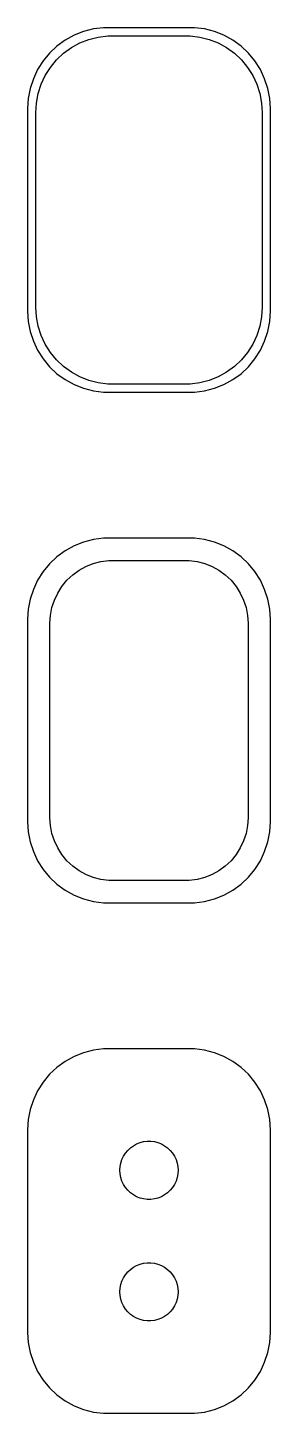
# Model space of a CAD drawing. Header units: metres. Extents: x -7.5 to 7.5, y 51.8 to 137.2.
import ezdxf

# ---------------------------------------------------------------- set-up
doc = ezdxf.new("R2010")
doc.units = ezdxf.units.M

msp = doc.modelspace()

# ---------------------------------------------------------------- linework, layer by layer
for p, q in [((-4.62889, 136.774), (-5.17912, 136.472)), ((-4.04507, 137.005), (-4.62889, 136.774)), ((-3.4369, 137.161), (-4.04507, 137.005)), ((-2.81395, 137.24), (-3.4369, 137.161)), ((2.81395, 137.24), (-2.81395, 137.24)), ((3.4369, 137.161), (2.81395, 137.24)), ((4.04507, 137.005), (3.4369, 137.161)), ((4.62889, 136.774), (4.04507, 137.005)), ((5.17912, 136.472), (4.62889, 136.774)), ((-5.68712, 136.103), (-6.14484, 135.673)), ((-5.17912, 136.472), (-5.68712, 136.103)), ((-5.27776, 135.66), (-4.79517, 136.011)), ((-4.79517, 136.011), (-4.27245, 136.298)), ((-4.27245, 136.298), (-3.71782, 136.518)), ((-3.71782, 136.518), (-3.14006, 136.666)), ((-3.14006, 136.666), (-2.54825, 136.741)), ((-2.54825, 136.741), (2.54825, 136.741)), ((2.54825, 136.741), (3.14006, 136.666)), ((3.14006, 136.666), (3.71782, 136.518)), ((3.71782, 136.518), (4.27245, 136.298)), ((4.27245, 136.298), (4.79517, 136.011)), ((4.79517, 136.011), (5.27776, 135.66)), ((5.68712, 136.103), (5.17912, 136.472)), ((6.14484, 135.673), (5.68712, 136.103)), ((-6.54507, 135.189), (-6.88153, 134.659)), ((-6.14484, 135.673), (-6.54507, 135.189)), ((-6.09282, 134.792), (-5.7126, 135.252)), ((-5.7126, 135.252), (-5.27776, 135.66)), ((5.27776, 135.66), (5.7126, 135.252)), ((5.7126, 135.252), (6.09282, 134.792)), ((6.54507, 135.189), (6.14484, 135.673)), ((6.88153, 134.659), (6.54507, 135.189)), ((-6.88153, 134.659), (-7.14888, 134.091)), ((-6.66643, 133.749), (-6.41245, 134.288)), ((-6.41245, 134.288), (-6.09282, 134.792)), ((6.09282, 134.792), (6.41245, 134.288)), ((6.41245, 134.288), (6.66643, 133.749)), ((7.14888, 134.091), (6.88153, 134.659)), ((-7.34291, 133.493), (-7.46057, 132.877)), ((-7.14888, 134.091), (-7.34291, 133.493)), ((-6.85077, 133.181), (-6.66643, 133.749)), ((6.66643, 133.749), (6.85077, 133.181)), ((7.34291, 133.493), (7.14888, 134.091)), ((7.46057, 132.877), (7.34291, 133.493)), ((-7.46057, 132.877), (-7.5, 132.25)), ((-7, 132), (-6.96254, 132.595)), ((-6.96254, 132.595), (-6.85077, 133.181)), ((6.85077, 133.181), (6.96254, 132.595)), ((6.96254, 132.595), (7, 132)), ((7.5, 132.25), (7.46057, 132.877)), ((-7.5, 132.25), (-7.5, 119.75)), ((-7, 120), (-7, 132)), ((7, 132), (7, 120)), ((7.5, 119.75), (7.5, 132.25)), ((-7.5, 119.75), (-7.46057, 119.123)), ((-6.96254, 119.405), (-7, 120)), ((7, 120), (6.96254, 119.405)), ((7.46057, 119.123), (7.5, 119.75)), ((-7.46057, 119.123), (-7.34291, 118.507)), ((-6.85077, 118.819), (-6.96254, 119.405)), ((-6.66643, 118.251), (-6.85077, 118.819)), ((6.85077, 118.819), (6.66643, 118.251)), ((6.96254, 119.405), (6.85077, 118.819)), ((7.34291, 118.507), (7.46057, 119.123)), ((-7.34291, 118.507), (-7.14888, 117.909)), ((-6.41245, 117.712), (-6.66643, 118.251)), ((6.66643, 118.251), (6.41245, 117.712)), ((7.14888, 117.909), (7.34291, 118.507)), ((-7.14888, 117.909), (-6.88153, 117.341)), ((-6.88153, 117.341), (-6.54507, 116.811)), ((-6.09282, 117.208), (-6.41245, 117.712)), ((-5.7126, 116.748), (-6.09282, 117.208)), ((6.09282, 117.208), (5.7126, 116.748)), ((6.41245, 117.712), (6.09282, 117.208)), ((6.54507, 116.811), (6.88153, 117.341)), ((6.88153, 117.341), (7.14888, 117.909)), ((-6.54507, 116.811), (-6.14484, 116.327)), ((-6.14484, 116.327), (-5.68712, 115.897)), ((-5.27776, 116.34), (-5.7126, 116.748)), ((-4.79517, 115.989), (-5.27776, 116.34)), ((5.27776, 116.34), (4.79517, 115.989)), ((5.7126, 116.748), (5.27776, 116.34)), ((5.68712, 115.897), (6.14484, 116.327)), ((6.14484, 116.327), (6.54507, 116.811)), ((-5.68712, 115.897), (-5.17912, 115.528)), ((-5.17912, 115.528), (-4.62889, 115.226)), ((-4.27245, 115.702), (-4.79517, 115.989)), ((-3.71782, 115.482), (-4.27245, 115.702)), ((-3.14006, 115.334), (-3.71782, 115.482)), ((3.71782, 115.482), (3.14006, 115.334)), ((4.27245, 115.702), (3.71782, 115.482)), ((4.79517, 115.989), (4.27245, 115.702)), ((4.62889, 115.226), (5.17912, 115.528)), ((5.17912, 115.528), (5.68712, 115.897)), ((-4.62889, 115.226), (-4.04507, 114.995)), ((-4.04507, 114.995), (-3.4369, 114.839)), ((-3.4369, 114.839), (-2.81395, 114.76)), ((-2.54825, 115.259), (-3.14006, 115.334)), ((-2.81395, 114.76), (2.81395, 114.76)), ((2.54825, 115.259), (-2.54825, 115.259)), ((3.14006, 115.334), (2.54825, 115.259)), ((2.81395, 114.76), (3.4369, 114.839)), ((3.4369, 114.839), (4.04507, 114.995)), ((4.04507, 114.995), (4.62889, 115.226)), ((-4.62889, 105.274), (-5.17912, 104.972)), ((-4.04507, 105.505), (-4.62889, 105.274)), ((-3.4369, 105.661), (-4.04507, 105.505)), ((-2.81395, 105.74), (-3.4369, 105.661)), ((2.81395, 105.74), (-2.81395, 105.74)), ((3.4369, 105.661), (2.81395, 105.74)), ((4.04507, 105.505), (3.4369, 105.661)), ((4.62889, 105.274), (4.04507, 105.505)), ((5.17912, 104.972), (4.62889, 105.274)), ((-5.68712, 104.603), (-6.14484, 104.173)), ((-5.17912, 104.972), (-5.68712, 104.603)), ((-3.44572, 104.18), (-2.97505, 104.301)), ((-2.97505, 104.301), (-2.49297, 104.362)), ((-2.49297, 104.362), (2.49297, 104.362)), ((2.49297, 104.362), (2.97505, 104.301)), ((2.97505, 104.301), (3.44572, 104.18)), ((5.68712, 104.603), (5.17912, 104.972)), ((6.14484, 104.173), (5.68712, 104.603)), ((-6.54507, 103.689), (-6.88153, 103.159)), ((-6.14484, 104.173), (-6.54507, 103.689)), ((-5.07071, 103.149), (-4.71649, 103.481)), ((-4.71649, 103.481), (-4.32336, 103.767)), ((-4.32336, 103.767), (-3.89754, 104.001)), ((-3.89754, 104.001), (-3.44572, 104.18)), ((3.44572, 104.18), (3.89754, 104.001)), ((3.89754, 104.001), (4.32336, 103.767)), ((4.32336, 103.767), (4.71649, 103.481)), ((4.71649, 103.481), (5.07071, 103.149)), ((6.54507, 103.689), (6.14484, 104.173)), ((6.88153, 103.159), (6.54507, 103.689)), ((-7.14888, 102.591), (-7.34291, 101.993)), ((-6.88153, 103.159), (-7.14888, 102.591)), ((-5.64084, 102.364), (-5.38046, 102.774)), ((-5.38046, 102.774), (-5.07071, 103.149)), ((5.07071, 103.149), (5.38046, 102.774)), ((5.38046, 102.774), (5.64084, 102.364)), ((7.14888, 102.591), (6.88153, 103.159)), ((7.34291, 101.993), (7.14888, 102.591)), ((-7.34291, 101.993), (-7.46057, 101.377)), ((-5.99789, 101.462), (-5.84773, 101.924)), ((-5.84773, 101.924), (-5.64084, 102.364)), ((5.64084, 102.364), (5.84773, 101.924)), ((5.84773, 101.924), (5.99789, 101.462)), ((7.46057, 101.377), (7.34291, 101.993)), ((-7.46057, 101.377), (-7.5, 100.75)), ((-6.11946, 100.5), (-6.08896, 100.985)), ((-6.08896, 100.985), (-5.99789, 101.462)), ((5.99789, 101.462), (6.08896, 100.985)), ((6.08896, 100.985), (6.11946, 100.5)), ((7.5, 100.75), (7.46057, 101.377)), ((-7.5, 100.75), (-7.5, 88.25)), ((-6.11946, 88.5), (-6.11946, 100.5)), ((6.11946, 100.5), (6.11946, 88.5)), ((7.5, 88.25), (7.5, 100.75)), ((-7.5, 88.25), (-7.46057, 87.6233)), ((-6.08896, 88.015), (-6.11946, 88.5)), ((6.11946, 88.5), (6.08896, 88.015)), ((7.46057, 87.6233), (7.5, 88.25)), ((-7.46057, 87.6233), (-7.34291, 87.0066)), ((-5.99789, 87.5377), (-6.08896, 88.015)), ((-5.84773, 87.0756), (-5.99789, 87.5377)), ((5.99789, 87.5377), (5.84773, 87.0756)), ((6.08896, 88.015), (5.99789, 87.5377)), ((7.34291, 87.0066), (7.46057, 87.6233)), ((-7.34291, 87.0066), (-7.14888, 86.4094)), ((-7.14888, 86.4094), (-6.88153, 85.8412)), ((-5.64084, 86.6359), (-5.84773, 87.0756)), ((-5.38046, 86.2256), (-5.64084, 86.6359)), ((5.64084, 86.6359), (5.38046, 86.2256)), ((5.84773, 87.0756), (5.64084, 86.6359)), ((6.88153, 85.8412), (7.14888, 86.4094)), ((7.14888, 86.4094), (7.34291, 87.0066)), ((-6.88153, 85.8412), (-6.54507, 85.3111)), ((-5.07071, 85.8512), (-5.38046, 86.2256)), ((-4.71649, 85.5185), (-5.07071, 85.8512)), ((-4.32336, 85.2329), (-4.71649, 85.5185)), ((4.71649, 85.5185), (4.32336, 85.2329)), ((5.07071, 85.8512), (4.71649, 85.5185)), ((5.38046, 86.2256), (5.07071, 85.8512)), ((6.54507, 85.3111), (6.88153, 85.8412)), ((-6.54507, 85.3111), (-6.14484, 84.8273)), ((-6.14484, 84.8273), (-5.68712, 84.3974)), ((-3.89754, 84.9988), (-4.32336, 85.2329)), ((-3.44572, 84.8199), (-3.89754, 84.9988)), ((-2.97505, 84.6991), (-3.44572, 84.8199)), ((-2.49297, 84.6382), (-2.97505, 84.6991)), ((2.49297, 84.6382), (-2.49297, 84.6382)), ((2.97505, 84.6991), (2.49297, 84.6382)), ((3.44572, 84.8199), (2.97505, 84.6991)), ((3.89754, 84.9988), (3.44572, 84.8199)), ((4.32336, 85.2329), (3.89754, 84.9988)), ((5.68712, 84.3974), (6.14484, 84.8273)), ((6.14484, 84.8273), (6.54507, 85.3111)), ((-5.68712, 84.3974), (-5.17912, 84.0284)), ((-5.17912, 84.0284), (-4.62889, 83.7259)), ((4.62889, 83.7259), (5.17912, 84.0284)), ((5.17912, 84.0284), (5.68712, 84.3974)), ((-4.62889, 83.7259), (-4.04507, 83.4947)), ((-4.04507, 83.4947), (-3.4369, 83.3386)), ((-3.4369, 83.3386), (-2.81395, 83.2599)), ((-2.81395, 83.2599), (2.81395, 83.2599)), ((2.81395, 83.2599), (3.4369, 83.3386)), ((3.4369, 83.3386), (4.04507, 83.4947)), ((4.04507, 83.4947), (4.62889, 83.7259)), ((-4.62889, 73.7741), (-5.17912, 73.4716)), ((-4.04507, 74.0053), (-4.62889, 73.7741)), ((-3.4369, 74.1614), (-4.04507, 74.0053)), ((-2.81395, 74.2401), (-3.4369, 74.1614)), ((2.81395, 74.2401), (-2.81395, 74.2401)), ((3.4369, 74.1614), (2.81395, 74.2401)), ((4.04507, 74.0053), (3.4369, 74.1614)), ((4.62889, 73.7741), (4.04507, 74.0053)), ((5.17912, 73.4716), (4.62889, 73.7741)), ((-6.14484, 72.6727), (-6.54507, 72.1889)), ((-5.68712, 73.1026), (-6.14484, 72.6727)), ((-5.17912, 73.4716), (-5.68712, 73.1026)), ((5.68712, 73.1026), (5.17912, 73.4716)), ((6.14484, 72.6727), (5.68712, 73.1026)), ((6.54507, 72.1889), (6.14484, 72.6727)), ((-6.54507, 72.1889), (-6.88153, 71.6588)), ((6.88153, 71.6588), (6.54507, 72.1889)), ((-7.14888, 71.0906), (-7.34291, 70.4934)), ((-6.88153, 71.6588), (-7.14888, 71.0906)), ((7.14888, 71.0906), (6.88153, 71.6588)), ((7.34291, 70.4934), (7.14888, 71.0906)), ((-7.34291, 70.4934), (-7.46057, 69.8767)), ((7.46057, 69.8767), (7.34291, 70.4934)), ((-7.46057, 69.8767), (-7.5, 69.25)), ((-7.5, 69.25), (-7.5, 56.75)), ((7.5, 69.25), (7.46057, 69.8767)), ((7.5, 56.75), (7.5, 69.25)), ((-0.766388, 68.3787), (-0.556229, 68.4619)), ((-0.556229, 68.4619), (-0.33728, 68.5181)), ((-0.33728, 68.5181), (-0.113022, 68.5464)), ((-0.113022, 68.5464), (0.113022, 68.5464)), ((0.113022, 68.5464), (0.33728, 68.5181)), ((0.33728, 68.5181), (0.556229, 68.4619)), ((0.556229, 68.4619), (0.766388, 68.3787)), ((-1.67358, 67.4126), (-1.57735, 67.6171)), ((-1.57735, 67.6171), (-1.45622, 67.808)), ((-1.45622, 67.808), (-1.31213, 67.9822)), ((-1.31213, 67.9822), (-1.14735, 68.1369)), ((-1.14735, 68.1369), (-0.964478, 68.2698)), ((-0.964478, 68.2698), (-0.766388, 68.3787)), ((0.766388, 68.3787), (0.964478, 68.2698)), ((0.964478, 68.2698), (1.14735, 68.1369)), ((1.14735, 68.1369), (1.31213, 67.9822)), ((1.31213, 67.9822), (1.45622, 67.808)), ((1.45622, 67.808), (1.57735, 67.6171)), ((1.57735, 67.6171), (1.67358, 67.4126)), ((-1.79999, 66.75), (-1.7858, 66.9756)), ((-1.7858, 66.5244), (-1.79999, 66.75)), ((-1.7858, 66.9756), (-1.74344, 67.1976)), ((-1.74344, 67.1976), (-1.67358, 67.4126)), ((1.67358, 67.4126), (1.74344, 67.1976)), ((1.74344, 67.1976), (1.7858, 66.9756)), ((1.7858, 66.9756), (1.79999, 66.75)), ((1.79999, 66.75), (1.7858, 66.5244)), ((-1.74344, 66.3024), (-1.7858, 66.5244)), ((-1.67358, 66.0874), (-1.74344, 66.3024)), ((-1.57735, 65.8828), (-1.67358, 66.0874)), ((-1.45622, 65.692), (-1.57735, 65.8828)), ((1.57735, 65.8828), (1.45622, 65.692)), ((1.67358, 66.0874), (1.57735, 65.8828)), ((1.74344, 66.3024), (1.67358, 66.0874)), ((1.7858, 66.5244), (1.74344, 66.3024)), ((-1.31213, 65.5178), (-1.45622, 65.692)), ((-1.14735, 65.3631), (-1.31213, 65.5178)), ((-0.964478, 65.2302), (-1.14735, 65.3631)), ((-0.766388, 65.1213), (-0.964478, 65.2302)), ((-0.556229, 65.0381), (-0.766388, 65.1213)), ((-0.33728, 64.9819), (-0.556229, 65.0381)), ((-0.113022, 64.9536), (-0.33728, 64.9819)), ((0.33728, 64.9819), (0.113022, 64.9536)), ((0.556229, 65.0381), (0.33728, 64.9819)), ((0.766388, 65.1213), (0.556229, 65.0381)), ((0.964478, 65.2302), (0.766388, 65.1213)), ((1.14735, 65.3631), (0.964478, 65.2302)), ((1.31213, 65.5178), (1.14735, 65.3631)), ((1.45622, 65.692), (1.31213, 65.5178)), ((0.113022, 64.9536), (-0.113022, 64.9536)), ((-1.14735, 60.6369), (-0.964478, 60.7698)), ((-0.964478, 60.7698), (-0.766388, 60.8787)), ((-0.766388, 60.8787), (-0.556229, 60.9619)), ((-0.556229, 60.9619), (-0.33728, 61.0181)), ((-0.33728, 61.0181), (-0.113022, 61.0464)), ((-0.113022, 61.0464), (0.113022, 61.0464)), ((0.113022, 61.0464), (0.33728, 61.0181)), ((0.33728, 61.0181), (0.556229, 60.9619)), ((0.556229, 60.9619), (0.766388, 60.8787)), ((0.766388, 60.8787), (0.964478, 60.7698)), ((0.964478, 60.7698), (1.14735, 60.6369)), ((-1.74344, 59.6976), (-1.67358, 59.9126)), ((-1.67358, 59.9126), (-1.57735, 60.1172)), ((-1.57735, 60.1172), (-1.45622, 60.308)), ((-1.45622, 60.308), (-1.31213, 60.4822)), ((-1.31213, 60.4822), (-1.14735, 60.6369)), ((1.14735, 60.6369), (1.31213, 60.4822)), ((1.31213, 60.4822), (1.45622, 60.308)), ((1.45622, 60.308), (1.57735, 60.1172)), ((1.57735, 60.1172), (1.67358, 59.9126)), ((1.67358, 59.9126), (1.74344, 59.6976)), ((-1.79999, 59.25), (-1.7858, 59.4756)), ((-1.7858, 59.0244), (-1.79999, 59.25)), ((-1.7858, 59.4756), (-1.74344, 59.6976)), ((-1.74344, 58.8024), (-1.7858, 59.0244)), ((1.74344, 59.6976), (1.7858, 59.4756)), ((1.7858, 59.0244), (1.74344, 58.8024)), ((1.7858, 59.4756), (1.79999, 59.25)), ((1.79999, 59.25), (1.7858, 59.0244)), ((-1.67358, 58.5874), (-1.74344, 58.8024)), ((-1.57735, 58.3829), (-1.67358, 58.5874)), ((-1.45622, 58.192), (-1.57735, 58.3829)), ((-1.31213, 58.0178), (-1.45622, 58.192)), ((1.45622, 58.192), (1.31213, 58.0178)), ((1.57735, 58.3829), (1.45622, 58.192)), ((1.67358, 58.5874), (1.57735, 58.3829)), ((1.74344, 58.8024), (1.67358, 58.5874)), ((-1.14735, 57.8631), (-1.31213, 58.0178)), ((-0.964478, 57.7302), (-1.14735, 57.8631)), ((-0.766388, 57.6213), (-0.964478, 57.7302)), ((-0.556229, 57.5381), (-0.766388, 57.6213)), ((-0.33728, 57.4819), (-0.556229, 57.5381)), ((-0.113022, 57.4536), (-0.33728, 57.4819)), ((0.113022, 57.4536), (-0.113022, 57.4536)), ((0.33728, 57.4819), (0.113022, 57.4536)), ((0.556229, 57.5381), (0.33728, 57.4819)), ((0.766388, 57.6213), (0.556229, 57.5381)), ((0.964478, 57.7302), (0.766388, 57.6213)), ((1.14735, 57.8631), (0.964478, 57.7302)), ((1.31213, 58.0178), (1.14735, 57.8631)), ((-7.5, 56.75), (-7.46057, 56.1233)), ((7.46057, 56.1233), (7.5, 56.75)), ((-7.46057, 56.1233), (-7.34291, 55.5066)), ((7.34291, 55.5066), (7.46057, 56.1233)), ((-7.34291, 55.5066), (-7.14888, 54.9094)), ((-7.14888, 54.9094), (-6.88153, 54.3412)), ((6.88153, 54.3412), (7.14888, 54.9094)), ((7.14888, 54.9094), (7.34291, 55.5066)), ((-6.88153, 54.3412), (-6.54507, 53.8111)), ((6.54507, 53.8111), (6.88153, 54.3412)), ((-6.54507, 53.8111), (-6.14484, 53.3273)), ((-6.14484, 53.3273), (-5.68712, 52.8974)), ((5.68712, 52.8974), (6.14484, 53.3273)), ((6.14484, 53.3273), (6.54507, 53.8111)), ((-5.68712, 52.8974), (-5.17912, 52.5284)), ((-5.17912, 52.5284), (-4.62889, 52.2259)), ((-4.62889, 52.2259), (-4.04507, 51.9947)), ((4.04507, 51.9947), (4.62889, 52.2259)), ((4.62889, 52.2259), (5.17912, 52.5284)), ((5.17912, 52.5284), (5.68712, 52.8974)), ((-4.04507, 51.9947), (-3.4369, 51.8386)), ((-3.4369, 51.8386), (-2.81395, 51.7599)), ((-2.81395, 51.7599), (2.81395, 51.7599)), ((2.81395, 51.7599), (3.4369, 51.8386)), ((3.4369, 51.8386), (4.04507, 51.9947))]:
    msp.add_line(p, q)

doc.saveas('drawing.dxf')
